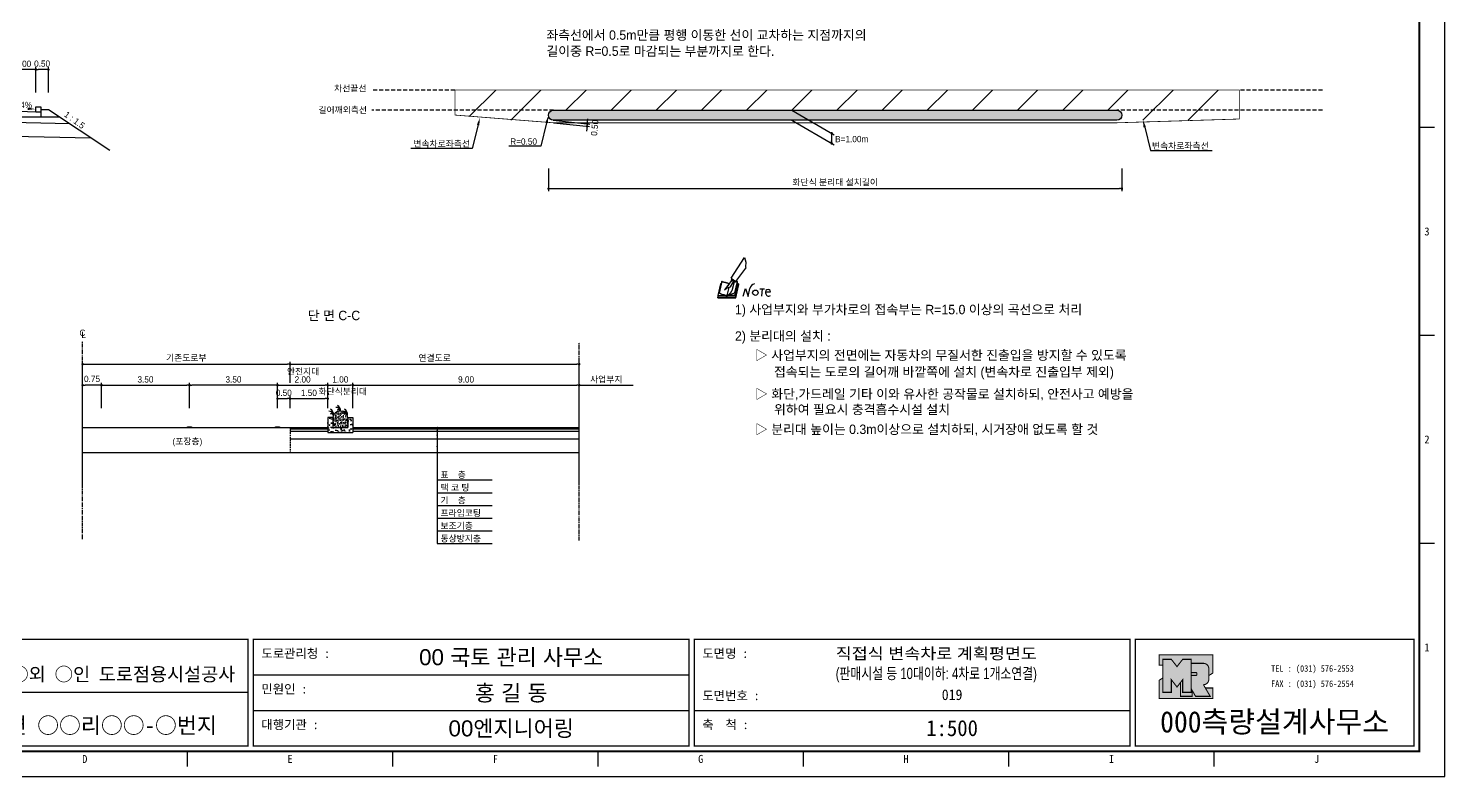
# Model space of a CAD drawing. Header units: millimetres. Extents: x 462 to 886, y -8 to 291.
# Drawn here: x 604.1 to 885.7, y -8.2 to 140.6 of the extents above; entities that cross this region are included whole.
import ezdxf
from ezdxf.enums import TextEntityAlignment as Align

# ---------------------------------------------------------------- set-up
doc = ezdxf.new("R2010")
doc.units = ezdxf.units.MM
doc.header["$LTSCALE"] = 0.25
doc.linetypes.add('CENTER', pattern=[50.800000000000004, 31.75, -6.35, 6.35, -6.35])
doc.linetypes.add('HIDDEN', pattern=[9.524999999999999, 6.35, -3.175])
for name, color, linetype in [('CC-GSTR-0004', 4, 'Continuous'), ('CM-LANE-0030', 30, 'Continuous'), ('CZ-DIMT-0002', 7, 'Continuous'), ('CZ-EXST-0002', 22, 'Continuous'), ('CZ-LIN1-0007', 7, 'Continuous'), ('CZ-LIN2-0003', 3, 'Continuous'), ('CZ-LINE-0001', 7, 'Continuous'), ('CZ-TEXT-BOX0', 7, 'Continuous'), ('TITLE', 7, 'Continuous')]:
    doc.layers.add(name, color=color, linetype=linetype)
doc.styles.add('견고딕', font='arial.ttf')
doc.styles.add('돋움', font='')
doc.styles.add('돋음체', font='')
doc.styles.get('돋움').set_extended_font_data('Dotum')
doc.styles.get('돋음체').set_extended_font_data('DotumChe')

# ---------------------------------------------------------------- blocks, each defined once
blk = doc.blocks.new('note')
for p, q in [((0.8540712179382552, 3.503424734880113), (3.528635199419469, 7.573311404074957)), ((3.528635199419469, 7.573311404074957), (3.797504902778982, 6.644025600792517)), ((3.797504902778982, 6.644025600792517), (3.685582485732922, 5.718106105298091)), ((3.685582485732922, 5.718106105298091), (3.743495147204797, 5.456975012591229)), ((-1.008524412555531, 2.902206965659971), (-1.532007941578314, 0.5208473588676696)), ((-1.001636471384202, 2.902206965659971), (-1.008524412555531, 2.902206965659971)), ((-0.9809726478700895, 2.846591348516185), (-1.001636471384202, 2.902206965659971)), ((-0.9465329420134054, 2.796031696567297), (-0.9809726478700895, 2.846591348516185)), ((0.9960496027381112, 3.101737195366667), (0.7480595664849687, 2.770769055598038)), ((0.8540712179382552, 3.503424734880113), (1.799694474420065, 2.794881774156693)), ((0.9959147064104883, 3.397143290771552), (0.8542061142658781, 3.208018639475213)), ((0.8542061142658781, 3.208018639475213), (1.516142393803136, 2.712038566968872)), ((1.161736017113924, 2.53463303413281), (1.374298905330903, 2.818320011077361)), ((2.126924108675169, 2.83589881156685), (1.444205448182686, 2.633611801050534)), ((1.516142393803136, 2.712038566968872), (1.657850985947832, 2.901163218265182)), ((1.595193081506366, 0.5317310271687887), (2.126924108675169, 2.83589881156685)), ((1.799694474420065, 2.794881774156693), (3.743495147204797, 5.456975012591229)), ((-1.240705730060441, 2.363249009639063), (-1.772436757229244, 0)), ((-1.772436757229244, 0), (1.772436757229329, 0)), ((-1.772436757229244, 0), (-1.772436757229244, -0.2954061262048953)), ((-1.532007941578314, 0.5208473588676696), (-1.545783823921099, 0.541071219647236)), ((-1.476904412207517, 0.4753436721137092), (-1.532007941578314, 0.5208473588676696)), ((-1.428688824008049, 0.4399519157494893), (-1.476904412207517, 0.4753436721137092)), ((-1.380473235808623, 0.41467208977501), (-1.428688824008049, 0.4399519157494893)), ((-1.332257647609154, 0.399504194190385), (-1.380473235808623, 0.41467208977501)), ((-1.270266177066901, 0.3691684030210496), (-1.332257647609154, 0.399504194190385)), ((-1.222050588867475, 0.3540005074363677), (-1.270266177066901, 0.3691684030210496)), ((-1.12700110629298, 2.363249009639063), (-1.240705730060441, 2.363249009639063)), ((-1.166947059496678, 0.3337766466568581), (-1.222050588867475, 0.3540005074363677)), ((-1.11873147129721, 0.3186087510721762), (-1.166947059496678, 0.3337766466568581)), ((-1.022300294898187, 0.2478252383437365), (-1.11873147129721, 0.3186087510721762)), ((-0.9740847066987612, 0.2225454123692856), (-1.022300294898187, 0.2478252383437365)), ((-0.9258691184992927, 0.2124334819794882), (-0.9740847066987612, 0.2225454123692856)), ((-0.8983173538138516, 2.750528009813337), (-0.9465329420134054, 2.796031696567297)), ((-0.8776535302998241, 0.1922096211999929), (-0.9258691184992927, 0.2124334819794882)), ((-0.850101765614383, 2.715136253449074), (-0.8983173538138516, 2.750528009813337)), ((-0.8018861774149144, 0.1770417256152967), (-0.8776535302998241, 0.1922096211999929)), ((-0.7881102950722578, 2.68985642747468), (-0.850101765614383, 2.715136253449074)), ((-0.7536705892154885, 0.1669297952255278), (-0.8018861774149144, 0.1770417256152967)), ((-0.7398947068727892, 2.679744497084855), (-0.7881102950722578, 2.68985642747468)), ((-0.6985670598446916, 0.1568178648357588), (-0.7536705892154885, 0.1669297952255278)), ((-0.6916791186733633, 2.654464671110432), (-0.7398947068727892, 2.679744497084855)), ((-0.6434635304738947, 0.1517618996408316), (-0.6985670598446916, 0.1568178648357588)), ((-0.6365755893024385, 2.654464671110432), (-0.6916791186733633, 2.654464671110432)), ((-0.5814720599316416, 0.1416499692510627), (-0.6434635304738947, 0.1517618996408316)), ((-0.5883600011030126, 2.634240810330894), (-0.6365755893024385, 2.654464671110432)), ((-0.540144412903544, 2.619072914746184), (-0.5883600011030126, 2.634240810330894)), ((-0.5332564717322157, 0.1315380388612937), (-0.5814720599316416, 0.1416499692510627)), ((-0.4781529423614188, 2.608960984356472), (-0.540144412903544, 2.619072914746184)), ((-0.4781529423614188, 0.1163701432766544), (-0.5332564717322157, 0.1315380388612937)), ((-0.4299373541619502, 2.608960984356472), (-0.4781529423614188, 2.608960984356472)), ((-0.4299373541619502, 0.1062582128868712), (-0.4781529423614188, 0.1163701432766544)), ((0.7480595664849687, 2.770769055598038), (-0.4564634667447933, 1.163209519578928)), ((0.3724425733617096, 2.240712945828008), (-0.4564634667447933, 1.163209519578928)), ((-0.4564634667447933, 1.163209519578928), (-0.07848395680720444, 1.470604526099336)), ((-0.3817217659625243, 2.588737123576934), (-0.4299373541619502, 2.608960984356472)), ((-0.3817217659625243, 0.08097838691246295), (-0.4299373541619502, 0.1062582128868712)), ((-0.3266182365915995, 2.588737123576934), (-0.3817217659625243, 2.588737123576934)), ((-0.2852905895635871, 0.06075452613286814), (-0.3817217659625243, 0.08097838691246295)), ((-0.2715147072208026, 2.583681158381992), (-0.3266182365915995, 2.588737123576934)), ((-0.230187060192705, 0.05064259574307073), (-0.2852905895635871, 0.06075452613286814)), ((-0.2232991190213767, 2.573569227992223), (-0.2715147072208026, 2.583681158381992)), ((-0.1613076484792515, 0.03547470015844567), (-0.230187060192705, 0.05064259574307073)), ((-0.1681955896505798, 2.563457297602454), (-0.2232991190213767, 2.573569227992223)), ((-0.1199800014511112, 2.548289402017801), (-0.1681955896505798, 2.563457297602454)), ((-0.1062041191083267, 0.02536276976867669), (-0.1613076484792515, 0.03547470015844567)), ((-0.07176441325164262, 2.528065541238206), (-0.1199800014511112, 2.548289402017801)), ((-0.04421264856620155, 0.01525083937887928), (-0.1062041191083267, 0.02536276976867669)), ((-0.07848395680720444, 1.470604526099336), (0.7248911222195034, 1.754561295699062)), ((-0.009772942709432186, 2.512897645653581), (-0.07176441325164262, 2.528065541238206)), ((-0.04821558819946858, -0.2954061262048953), (-0.04821558819946858, 0)), ((0.0040029396332244, 8.294379421158737e-05), (-0.04421264856620155, 0.01525083937887928)), ((0.0384426454900364, 2.502785715263812), (-0.009772942709432186, 2.512897645653581)), ((0.3662549121348775, 1.627799609488335), (0, 0)), ((0, 0), (1.595193081506366, 0.5317310271687887)), ((0, 0), (1.65427430674734, 0.1772436757229201)), ((0, -0.2954061262048953), (0, 0)), ((0.0040029396332244, 0.01019487418398057), (0.05910646900402128, 0.03547470015844567)), ((0.08665823368946235, 2.482561854484246), (0.0384426454900364, 2.502785715263812)), ((0.04533058666136469, -0.2954061262048953), (0.04533058666136469, 0)), ((0.05910646900402128, 0.03547470015844567), (0.1142099983749461, 0.07086645652263712)), ((0.1417617630602592, 2.477505889289333), (0.08665823368946235, 2.482561854484246)), ((0.1142099983749461, 0.07086645652263712), (0.162425586574372, 0.08603435210733323)), ((0.196865292431184, 2.467393958899549), (0.1417617630602592, 2.477505889289333)), ((0.162425586574372, 0.08603435210733323), (0.2106411747738406, 0.1163701432766544)), ((0.2593285084976173, 2.429962016878946), (0.178269300279041, 2.463962019847543)), ((0.2106411747738406, 0.1163701432766544), (0.2657447041446375, 0.1416499692510627)), ((0.3403877167161511, 2.404462014652509), (0.2593285084976173, 2.429962016878946)), ((0.2657447041446375, 0.1416499692510627), (0.3552879393722037, 0.1871536560050941)), ((0.4458682315079585, 2.368726932476605), (0.3403877167161511, 2.404462014652509)), ((0.3552879393722037, 0.1871536560050941), (0.4103914687430006, 0.2225454123692856)), ((0.4103914687430006, 0.2225454123692856), (0.4586070569425544, 0.2731050643181447)), ((0.4586070569425544, 0.2731050643181447), (0.506822645142023, 0.2983848902926098)), ((0.506822645142023, 0.2983848902926098), (0.5550382333414916, 0.3438885770466271)), ((0.5550382333414916, 0.3438885770466271), (0.6032538215409176, 0.399504194190385)), ((0.6032538215409176, 0.399504194190385), (0.6445814685690578, 0.4500638461392583)), ((0.6445814685690578, 0.4500638461392583), (0.672133233254371, 0.505679463283002)), ((0.672133233254371, 0.505679463283002), (0.7410126449679524, 0.5815189412063404)), ((0.7248911222195034, 1.754561295699062), (1.161736017113924, 2.53463303413281)), ((0.7410126449679524, 0.5815189412063404), (0.7892282331675062, 0.6270226279603577)), ((0.7892282331675062, 0.6270226279603577), (0.8305558801955186, 0.6826382451040871)), ((0.8305558801955186, 0.6826382451040871), (0.8649955860523306, 0.7331978970529747)), ((0.8649955860523306, 0.7331978970529747), (0.8856594095664434, 0.7888135141967751)), ((0.8856594095664434, 0.8393731661456485), (0.9200991154232128, 0.8949887832893779)), ((0.8856594095664434, 0.7888135141967751), (0.8856594095664434, 0.8393731661456485)), ((0.9200991154232128, 0.8949887832893779), (0.9614267624512252, 0.9455484352382797)), ((0.9614267624512252, 0.9455484352382797), (1.009642350650694, 0.9708282612127306)), ((1.473125713571989, 2.744270394774063), (1.009642350650694, 0.9708282612127306)), ((1.65427430674734, 0.1772436757229201), (2.186005333916142, 2.481411460120981)), ((1.772436757229329, 0), (2.304167784398132, 2.363249009639063)), ((1.772436757229329, -0.2954061262048953), (2.304167784398132, 2.067842883434182)), ((1.772436757229329, -0.376301569323104), (2.304167784398132, 1.986947440315959)), ((1.772436757229329, -0.4369731516617605), (2.304167784398132, 1.926275857977302)), ((1.772436757229329, 0), (1.772436757229329, -0.2954061262048953)), ((2.186005333916142, 2.481411460120981), (2.042758117410045, 2.471179516084831)), ((2.304167784398132, 2.363249009639063), (2.158737076112629, 2.363249009639063)), ((2.304167784398132, 2.363249009639063), (2.304167784398132, 2.067842883434182)), ((3.206336615263851, -0.0837227446257316), (3.675284599594178, 1.395964759461307)), ((3.675284599594178, 1.395964759461307), (4.259479379726713, -0.1434839938052761)), ((4.259479379726713, -0.1434839938052761), (4.555660850094895, 1.439046347705656)), ((6.55118035122976, 1.344266853567987), (7.458946085079475, 1.344266853567987)), ((7.00506321815466, 1.344266853567987), (6.871452405962174, -0.105512678232472)), ((7.705570066822403, 0.7669325925880912), (7.705570066822403, 0.5486525454831082)), ((7.705570066822403, 0.7669325925880912), (8.67202755070538, 0.7669325925880912)), ((-1.7730858825757, -0.4268612212719773), (-1.7730858825757, -0.2954061262048953)), ((-1.7730858825757, -0.3661896389333066), (1.772436757229329, -0.3661896389333066)), ((-1.7730858825757, -0.4268612212719773), (1.76975911517701, -0.4268612212719773)), ((-1.772436757229244, -0.2954061262048953), (1.772436757229329, -0.2954061262048953))]:
    blk.add_line(p, q)
for centre, major_axis, ratio, start_param, end_param in [((0.3976256429741483, 2.307559682222703), (0.0702343202317301, 0.07023432023173008), 0.9999999999999991, 3.283946355230989, 6.425539008820782), ((5.676003210589926, 1.226398964126091), (-0.8063454329450834, 0.8063454329450837), 0.9999999999999912, -0.5911736814140489, 0.5978237385563734), ((5.658443672265292, 0.583664661099462), (-0.3783544648012406, 0.3783544648012406), 0.9999999999999993, 3.926990816987241, 10.21017612416683), ((8.299731388447668, 0.494678095838097), (0.4218654509022612, 0.4218654509022611), 0.999999999999994, 2.265601733853453, 4.634910996676194), ((8.188798808763934, 0.7669325925881054), (-0.3416943202911168, 0.3416943202911168), 0.9999999999998093, 3.926990816987337, 7.06858347057713)]:
    blk.add_ellipse(centre, major_axis=major_axis, ratio=ratio, start_param=start_param, end_param=end_param)
blk = doc.blocks.new('_Dot')
at = {"color": 0, "linetype": 'ByBlock', "lineweight": -2}
blk.add_line((-0.5, 0), (-1, 0), dxfattribs=at)
at = {"color": 0, "linetype": 'ByBlock', "const_width": 0.5}
blk.add_lwpolyline([(-0.25, 0, 1), (0.25, 0, 1)], format="xyb", close=True, dxfattribs=at)

msp = doc.modelspace()

# ---------------------------------------------------------------- hatches: boundary and pattern name
at = {"layer": 'CZ-EXST-0002'}
h = msp.add_hatch(dxfattribs=at)
h.set_pattern_fill('AR-CONC', color=256, scale=0.01, style=0)
h.set_pattern_definition([(49.99999999999999, (-444.518669680799, 3544.078842066779), (1.82184668996004, -0.1593908553890309), [0.1905, -2.0955]), (355, (-444.518669680799, 3544.078842066779), (-0.3524282597566699, 1.9105664288218), [0.1524, -1.6764]), (100.4509999999999, (-444.366849680799, 3544.065559566779), (1.469425016659592, 1.751166878202919), [0.1619, -1.7809]), (46.18420000000001, (-444.518669680799, 3544.586842066778), (2.710790408921299, -0.4204232793272715), [0.28575, -3.14325]), (96.63559999999998, (-444.292770680799, 3544.551807066779), (2.374042344662372, 2.474255558900492), [0.2428499999999997, -2.671349999999995]), (351.1840000000001, (-444.518669680799, 3544.586842066778), (2.374046058139339, 2.474251178605977), [0.2286, -2.5146]), (21, (-444.2646696807991, 3544.459842066779), (1.516148798353833, -1.022655185167625), [0.1905, -2.0955]), (326.0000000000001, (-444.2646696807991, 3544.459842066779), (0.6180202834764708, 1.841879661223193), [0.1524, -1.6764]), (71.4514, (-444.138324680799, 3544.374621066779), (2.134164907701245, 0.8192285771605745), [0.1619, -1.7809]), (37.50000000000001, (-444.518669680799, 3544.078842066779), (0.03088603250591817, 0.845550388731531), [0, -1.65608, 0, -1.7018, 0, -1.68275]), (7.499999999999999, (-444.518669680799, 3544.078842066779), (0.6681966251030574, 1.001805748181195), [0, -0.9702799999999999, 0, -1.61798, 0, -0.6413500000000001]), (327.5, (-445.0850896807991, 3544.078842066779), (1.355905951668714, -0.05728743992673458), [0, -0.635, 0, -1.9812, 0, -2.6289]), (317.5, (-445.339089680799, 3544.078842066779), (1.48129181386018, 0.2542649103333302), [0, -0.8255, 0, -1.31572, 0, -1.8669])])
h.paths.add_polyline_path([(668.5997523098827, 60.23286848221127), (668.5997523098825, 63.23286848221139), (667.5997523098827, 63.2328684822115), (667.5997523098828, 61.2328684822115), (664.5997523098825, 61.2328684822115), (664.5997523098825, 63.23286848221139), (663.5997523098827, 63.23286848221139), (663.5997523098825, 60.23286848221127)])
h = msp.add_hatch(dxfattribs=at)
h.set_pattern_fill('AR-SAND', color=256, scale=0.01, style=0)
h.set_pattern_definition([(37.50000000000001, (-444.518669680799, 3544.078842066779), (-0.01600031295984046, 0.4894132373293424), [0, -0.38608, 0, -0.4318, 0, -0.41275]), (7.499999999999999, (-444.518669680799, 3544.078842066779), (0.4495232831380026, 0.7168251005683544), [0, -0.20828, 0, -0.34798, 0, -0.13335]), (327.5, (-444.831089680799, 3544.078842066779), (0.790992370241458, 0.001437184678545691), [0, -0.127, 0, -0.4571999999999999, 0, -0.5969]), (317.5, (-444.831089680799, 3544.078842066779), (0.7635564524722972, 0.2229293232572163), [0, -0.0635, 0, -0.29972, 0, -0.3429])])
edge = h.paths.add_edge_path()
edge.add_ellipse((666.0997523098828, 63.2328684822115), major_axis=(-1.499999999999915, 0), ratio=0.8292122319180348, start_angle=180, end_angle=360)
edge.add_line((664.5997523098825, 63.23286848221025), (664.5997523098825, 61.23286848221144))
edge.add_line((664.5997523098824, 61.23286848221144), (667.5997523098827, 61.23286848221156))
edge.add_line((667.5997523098828, 61.23286848221156), (667.5997523098828, 63.2328684822112))
at = {"layer": 'CZ-LIN1-0007'}
for points in [[(636.4747523098825, 61.2328684822115), (636.4747523098825, 61.3578684822115), (635.7247523098825, 61.3578684822115), (635.7247523098825, 61.2328684822115)], [(653.9747523098828, 61.2328684822115), (653.9747523098828, 61.3578684822115), (653.2247523098828, 61.3578684822115), (653.2247523098828, 61.2328684822115)]]:
    msp.add_hatch(color=256, dxfattribs=at).paths.add_polyline_path(points)
at = {"layer": 'CZ-LIN2-0003'}
h = msp.add_hatch(dxfattribs=at)
h.set_pattern_fill('CROSS', color=256, scale=0.15, style=0)
h.set_pattern_definition([(0, (395.8359396342171, 608.4252969132718), (0.9524999999999999, 0.9524999999999999), [0.47625, -1.42875]), (90, (396.0740646342171, 608.187171913272), (-0.9524999999999999, 0.9524999999999999), [0.47625, -1.42875])])
h.paths.add_polyline_path([(820.501155266089, 124.2957141068662), (708.4849177019561, 124.2957141068662, 1), (708.4849177019561, 122.2957141068662), (820.501155266089, 122.2957141068662, 1)])
at = {"layer": 'TITLE', "ltscale": 150}
h = msp.add_hatch(color=8, dxfattribs=at)
edge = h.paths.add_edge_path()
edge.add_line((839.5960757888819, 16.05891607976363), (828.9298877679521, 16.05891607976363))
edge.add_line((828.9298877679521, 16.05891607976363), (828.9298877679521, 13.97893933561452))
edge.add_line((828.9298877679521, 13.97893933561452), (829.6360986574786, 13.97893933561452))
edge.add_line((829.6360986574786, 13.97893933561452), (829.6360986574787, 15.15222473729206))
edge.add_line((829.6360986574787, 15.15222473729206), (831.3288395198422, 15.15222473729206))
edge.add_line((831.3288395198422, 15.15222473729206), (832.45704851721, 13.69959904193226))
edge.add_line((832.45704851721, 13.69959904193226), (833.5852575145776, 15.15222473729206))
edge.add_line((833.5852575145776, 15.15222473729206), (835.2779983769414, 15.15222473729206))
edge.add_line((835.2779983769414, 15.15222473729206), (835.2779983769414, 14.35499356732775))
edge.add_line((835.2779983769414, 14.35499356732775), (837.7152988137384, 14.35499356732775))
edge.add_arc((837.7152988137384, 13.28679496995304), 1.06819859737471, -5.115907697472721e-13, 90, ccw=False)
edge.add_line((838.7834974111131, 13.28679496995303), (838.7834974111132, 11.91957200340541))
edge.add_line((838.7834974111132, 11.91957200340541), (839.5960757888819, 12.42690429348532))
edge.add_line((839.5960757888819, 12.42690429348532), (839.5960757888819, 16.05891607976363))
h.paths.add_polyline_path([(833.1415976916504, 10.53466739133436), (832.45704851721, 9.653275979947393), (831.3288395198422, 11.10590167530724), (831.3288395198422, 8.593873039568754), (829.6360986574787, 8.593873039568754), (829.6360986574787, 11.44239390707295), (828.9298877679521, 11.00147202474736), (828.9298877679521, 7.36946023846913), (839.5960757888819, 7.369460238469126), (839.5960757888819, 9.449436982618238), (838.098974856167, 9.449436982618238), (839.0544520475213, 7.796641869604445), (836.1507536798755, 7.796641869604441), (835.4511869423727, 9.006760222437961), (835.4511869423725, 7.796641869604445), (833.1415976916504, 7.796641869604441)])
msp.add_hatch(color=5, dxfattribs=at).paths.add_polyline_path([(835.2779983769414, 15.15222473729206), (833.5852575145776, 15.15222473729206), (832.45704851721, 13.69959904193228), (831.3288395198422, 15.15222473729206), (829.6360986574787, 15.15222473729206), (829.6360986574787, 8.593873039568754), (831.3288395198422, 8.593873039568754), (831.3288395198422, 11.10590167530718), (832.45704851721, 9.653275979947393), (833.5852575145777, 11.10590167530709), (833.5852575145777, 8.593873039568754), (835.2779983769411, 8.593873039568754)])
h = msp.add_hatch(color=161, dxfattribs=at)
edge = h.paths.add_edge_path()
edge.add_arc((837.7152988137384, 13.28679496995304), 1.068198597374703, 359.9999999999996, 450)
edge.add_line((837.7152988137384, 14.35499356732775), (835.2779983769414, 14.35499356732775))
edge.add_line((835.2779983769414, 14.35499356732775), (835.2779983769411, 12.50197922291912))
edge.add_line((835.2779983769411, 12.50197922291912), (836.2725163418187, 12.50197922291912))
edge.add_arc((836.2725163418188, 12.38905847684469), 0.1129207460744279, 6.861000656499527e-11, 90.00000000005758, ccw=False)
edge.add_line((836.3854370878933, 12.38905847684483), (836.3854370878933, 12.07905917483895))
edge.add_arc((836.2725163418188, 12.07905917483909), 0.112920746074451, 269.99999999994236, 359.9999999999306, ccw=False)
edge.add_line((836.2725163418187, 11.96613842876466), (835.2779983769411, 11.96613842876466))
edge.add_line((835.2779983769411, 11.96613842876466), (835.2779983769411, 8.593873039568754))
edge.add_line((835.2779983769411, 8.593873039568754), (833.5852575145777, 8.593873039568754))
edge.add_line((833.5852575145777, 8.593873039568754), (833.5852575145777, 11.10590167530706))
edge.add_line((833.5852575145777, 11.10590167530706), (833.1415976916503, 10.53466739133436))
edge.add_line((833.1415976916503, 10.53466739133436), (833.1415976916504, 7.796641869604441))
edge.add_line((833.1415976916504, 7.796641869604441), (835.4511869423725, 7.796641869604445))
edge.add_line((835.4511869423725, 7.796641869604445), (835.4511869423725, 9.0067602224381))
edge.add_line((835.4511869423725, 9.0067602224381), (836.1507536798756, 7.796641869604441))
edge.add_line((836.1507536798756, 7.796641869604441), (839.0544520475212, 7.796641869604445))
edge.add_line((839.0544520475212, 7.796641869604445), (837.7152988137384, 10.11312408435603))
edge.add_arc((837.7152988137384, 11.18132268173074), 1.06819859737471, 270, 360.0000000000004)
edge.add_line((838.7834974111131, 11.18132268173075), (838.7834974111131, 13.28679496995303))

# ---------------------------------------------------------------- linework, layer by layer
at = {"color": 0, "linetype": 'ByBlock', "lineweight": -2}
for p, q in [((715.2379504865334, 121.8352943797645), (715.263957180046, 122.0839380040394)), ((715.1347703088296, 120.8488139828937), (715.108763615317, 120.6001703586189)), ((763.7904270081525, 119.4615559718138), (763.7904270081525, 119.2115559718138)), ((763.7904270081525, 117.9615559718138), (763.7904270081525, 118.2115559718138)), ((713.8497523098825, 69.63902808891507), (714.0997523098825, 69.63902808891507))]:
    msp.add_line(p, q, dxfattribs=at)
at = {"color": 0, "linetype": 'ByBlock', "const_width": 0.25}
for points in [[(715.1477736555859, 120.9731357950312, 1), (715.1737803490985, 121.221779419306, 1)], [(715.2249471397771, 121.7109725676271, 1), (715.1989404462645, 121.4623289433522, 1)], [(763.7904270081525, 119.5865559718138, 1), (763.7904270081525, 119.8365559718138, 1)], [(763.7904270081525, 117.8365559718138, 1), (763.7904270081525, 117.5865559718138, 1)], [(713.7247523098825, 69.63902808891507, 1), (713.4747523098825, 69.63902808891507, 1)]]:
    msp.add_lwpolyline(points, format="xyb", close=True, dxfattribs=at)
at = {"layer": 'CC-GSTR-0004'}
for p, q in [((600.5473403949048, 124.1590552073446), (605.5473403949048, 123.9590552073446)), ((605.5473403949048, 123.9590552073446), (605.5473403949048, 124.9590552073446)), ((605.5473403949048, 124.9590552073446), (606.5473403949048, 124.9590552073446)), ((605.5473403949048, 123.9590552073446), (606.5473403949048, 123.9590552073446)), ((606.5473403949048, 124.9590552073446), (606.5473403949048, 122.9590552073446)), ((600.5473403949048, 122.9590552073446), (606.5473403949048, 122.9590552073446))]:
    msp.add_line(p, q, dxfattribs=at)
at = {"layer": 'CM-LANE-0030'}
for p, q in [((691.730178545433, 123.0372532914715), (696.9886393608275, 128.2957141068661)), ((699.9688954818968, 122.2957141068662), (705.9688954818968, 128.295714106866)), ((710.949151602966, 124.2957141068662), (714.9491516029658, 128.295714106866)), ((719.9294077240351, 124.2957141068662), (723.9294077240351, 128.295714106866)), ((728.9096638451043, 124.2957141068662), (732.9096638451041, 128.295714106866)), ((737.8899199661734, 124.2957141068662), (741.8899199661734, 128.295714106866)), ((746.8701760872426, 124.2957141068662), (750.8701760872426, 128.295714106866)), ((755.8504322083116, 124.2957141068662), (759.8504322083116, 128.295714106866)), ((764.8306883293809, 124.2957141068662), (768.8306883293807, 128.2957141068661)), ((773.8109444504499, 124.2957141068662), (777.8109444504499, 128.2957141068661)), ((782.7912005715192, 124.2957141068662), (786.7912005715192, 128.2957141068661)), ((791.7714566925882, 124.2957141068662), (795.7714566925882, 128.2957141068661)), ((800.7517128136575, 124.2957141068663), (804.7517128136575, 128.2957141068661)), ((809.7319689347268, 124.2957141068662), (813.7319689347265, 128.2957141068661)), ((818.7122250557958, 124.2957141068662), (822.7122250557958, 128.295714106866)), ((825.6924811768648, 122.2957141068662), (831.6924811768648, 128.2957141068661)), ((834.6727372979341, 122.2957141068663), (840.6727372979341, 128.2957141068662))]:
    msp.add_line(p, q, dxfattribs=at)
at = {"layer": 'CM-LANE-0030', "const_width": 0.15}
msp.add_lwpolyline([(688.8864932036072, 123.3346864283428), (708.4849177019561, 121.7957141068662), (820.501155266089, 121.7957141068662), (844.8444577741507, 122.546872604669), (844.8444577741507, 128.2957141068661), (688.8864932036072, 128.2957141068661)], close=True, dxfattribs=at)
at = {"layer": 'CZ-EXST-0002'}
for p, q in [((614.8497523098825, 61.2328684822115), (656.0997523098825, 61.2328684822115)), ((614.8497523098825, 56.2328684822115), (656.0997523098825, 56.2328684822115))]:
    msp.add_line(p, q, dxfattribs=at)
at = {"layer": 'CZ-LIN1-0007'}
for p, q in [((635.7247523098825, 61.35786848221139), (636.4747523098825, 61.35786848221139)), ((635.7247523098825, 61.2328684822115), (635.7247523098825, 61.35786848221139)), ((636.4747523098825, 61.2328684822115), (635.7247523098825, 61.2328684822115)), ((636.4747523098825, 61.35786848221139), (636.4747523098825, 61.2328684822115)), ((653.2247523098828, 61.35786848221139), (653.9747523098828, 61.35786848221139)), ((653.2247523098828, 61.2328684822115), (653.2247523098828, 61.35786848221139)), ((653.9747523098828, 61.2328684822115), (653.2247523098828, 61.2328684822115)), ((653.9747523098828, 61.35786848221139), (653.9747523098828, 61.2328684822115))]:
    msp.add_line(p, q, dxfattribs=at)
at = {"layer": 'CZ-LIN2-0003'}
for p, q in [((606.5473403949048, 124.4590552073446), (608.0473403949048, 124.4590552073446)), ((608.0473403949048, 124.4590552073446), (620.2508503063158, 116.3233819330704)), ((556.7973403949048, 122.7840552073447), (612.2225981268638, 121.6755500527055)), ((606.5473403949048, 122.9590552073447), (610.2973403949048, 122.9590552073447)), ((556.7973403949048, 120.0340552073447), (616.4751754464513, 118.8404985063138)), ((663.5997523098825, 63.23286848221139), (663.5997523098825, 60.23286848221127)), ((664.5997523098825, 63.23286848221139), (663.5997523098825, 63.23286848221139)), ((664.5997523098825, 63.23286848221139), (664.5997523098825, 61.2328684822115)), ((667.5997523098828, 63.23286848221139), (668.5997523098825, 63.23286848221139)), ((667.5997523098828, 63.23286848221139), (667.5997523098828, 61.2328684822115)), ((668.5997523098825, 63.23286848221139), (668.5997523098825, 60.23286848221127)), ((656.0997523098825, 61.2328684822115), (663.5997523098825, 61.2328684822115)), ((656.0997523098825, 60.98286848221173), (663.5997523098825, 60.98286848221173)), ((656.0997523098825, 60.48286848221161), (663.5997523098825, 60.48286848221161)), ((663.5997523098825, 60.23286848221127), (668.5997523098825, 60.23286848221127)), ((664.5997523098825, 61.2328684822115), (667.5997523098828, 61.2328684822115)), ((668.5997523098825, 61.2328684822115), (713.5997523098825, 61.2328684822115)), ((668.5997523098825, 60.98286848221173), (713.5997523098825, 60.98286848221116)), ((668.5997523098825, 60.48286848221218), (713.5997523098825, 60.48286848221161)), ((656.0997523098825, 58.98286848221127), (713.5997523098825, 58.98286848221127)), ((656.0997523098825, 56.2328684822115), (713.5997523098825, 56.2328684822115))]:
    msp.add_line(p, q, dxfattribs=at)
msp.add_lwpolyline([(820.501155266089, 122.2957141068662), (708.4849177019561, 122.2957141068662, -0.9999999999999999), (708.4849177019561, 124.2957141068662), (820.501155266089, 124.2957141068662, -0.9999999999999999)], format="xyb", close=True, dxfattribs=at)
for centre, radius, start, end in [((663.7267292781761, 63.91522514671644), 1.004185338829144, 347.1801984876626, 67.32665396930993), ((665.2276133937281, 64.35622708083665), 0.880418559698124, 7.863932801938843, 92.77521390616161), ((665.120598571572, 64.69950099362401), 1.004185338829144, 347.1801984876626, 67.32665396930993), ((666.514467864988, 63.91522514671644), 1.004185338829144, 347.1801984876626, 67.32665396930993), ((663.8337441003322, 63.57195123392907), 0.880418559698124, 7.863932801938843, 92.77521390616161), ((664.2920347528806, 63.54365340323633), 0.4397717622595751, 19.77095239076078, 124.0365520071988), ((665.6859040462763, 64.32792925014391), 0.4397717622595751, 19.77095239076078, 124.0365520071988), ((666.6214826871443, 63.57195123392907), 0.880418559698124, 7.863932801938843, 92.77521390616161), ((667.0797733396925, 63.54365340323633), 0.4397717622595751, 19.77095239076078, 124.0365520071988)]:
    msp.add_arc(centre, radius, start, end, dxfattribs=at)
msp.add_ellipse((666.0997523098828, 63.2328684822115), major_axis=(-1.499999999999915, 0), ratio=0.8292122319180348, start_param=3.141592653589793, end_param=6.283185307179586, dxfattribs=at)
at = {"layer": 'CZ-LINE-0001'}
for p, q in [((605.0473403949048, 132.3800483384471), (601.0473403949048, 132.3800483384471)), ((605.5473403949048, 130.2714597242364), (605.5473403949048, 132.8800483384471)), ((605.5473403949048, 127.8287461875148), (605.5473403949048, 132.8800483384471)), ((607.5473403949048, 132.3800483384471), (606.0473403949048, 132.3800483384471)), ((608.0473403949048, 127.8287461875148), (608.0473403949048, 132.8800483384471)), ((755.8504322083116, 124.2957141068662), (764.2904270081525, 119.422880837219)), ((708.4327628317307, 122.2957141068662), (715.7092310415707, 121.5346373684646)), ((708.4849177019561, 121.7957141068662), (715.6580642508918, 121.0454442201435)), ((715.2639571800461, 122.0839380040394), (715.3159705670713, 122.5812252525892)), ((755.8504322083116, 122.2957141068662), (764.2904270081525, 117.4228808372189)), ((715.108763615317, 120.600170358619), (715.0567502282918, 120.1028831100692)), ((763.7904270081525, 119.2115559718138), (763.7904270081525, 117.7115559718138)), ((707.4849177019561, 112.7409501546746), (707.4849177019561, 108.2044797352365)), ((821.501155266089, 112.7409501546746), (821.501155266089, 108.2044797352365)), ((707.9849177019561, 108.7044797352365), (821.001155266089, 108.7044797352365)), ((614.8497523098824, 70.13902808891507), (614.8497523098824, 74.31433233284642)), ((615.3497523098824, 73.81433233284642), (655.5997523098825, 73.81433233284642)), ((656.0997523098825, 70.13902808891507), (656.0997523098825, 74.31433233284642)), ((656.0997523098825, 70.13902808891507), (656.0997523098825, 74.31433233284642)), ((656.5997523098825, 73.81433233284642), (713.0997523098825, 73.81433233284642)), ((713.5997523098825, 70.13902808891507), (713.5997523098825, 74.31433233284642)), ((614.8497523098825, 50.0571273718443), (614.8497523098825, 70.46278829047614)), ((614.8497523098824, 65.08772593798275), (614.8497523098824, 70.13902808891507)), ((618.0997523098824, 69.63902808891507), (615.3497523098824, 69.63902808891507)), ((618.5997523098824, 65.08772593798275), (618.5997523098824, 70.13902808891507)), ((618.5997523098824, 65.08772593798275), (618.5997523098824, 70.13902808891507)), ((619.0997523098824, 69.63902808891507), (635.5997523098824, 69.63902808891507)), ((636.0997523098824, 65.08772593798275), (636.0997523098824, 70.13902808891507)), ((636.0997523098824, 65.08772593798275), (636.0997523098824, 70.13902808891507)), ((653.0997523098824, 69.63902808891507), (636.5997523098824, 69.63902808891507)), ((653.5997523098824, 65.08772593798275), (653.5997523098824, 70.13902808891507)), ((653.5997523098824, 65.08772593798275), (653.5997523098824, 70.13902808891507)), ((654.0997523098824, 69.63902808891507), (663.0997523098825, 69.63902808891507)), ((663.5997523098825, 65.08772593798275), (663.5997523098825, 70.13902808891507)), ((663.5997523098825, 65.08772593798275), (663.5997523098825, 70.13902808891507)), ((664.0997523098825, 69.63902808891507), (668.0997523098825, 69.63902808891507)), ((668.5997523098825, 65.08772593798275), (668.5997523098825, 70.13902808891507)), ((668.5997523098825, 65.08772593798275), (668.5997523098825, 70.13902808891507)), ((669.0997523098825, 69.63902808891507), (713.0997523098825, 69.63902808891507)), ((713.5997523098825, 49.80712737184419), (713.5997523098825, 70.21278829047603)), ((713.5997523098825, 65.08772593798275), (713.5997523098825, 70.13902808891507)), ((713.5997523098825, 65.08772593798275), (713.5997523098825, 70.13902808891507)), ((714.0997523098825, 69.63902808891507), (724.3175665441655, 69.63902808891507)), ((653.5997523098824, 65.08772593798275), (653.5997523098824, 67.46269334107282)), ((654.0997523098824, 66.96269334107282), (655.5997523098825, 66.96269334107282)), ((656.0997523098825, 65.08772593798275), (656.0997523098825, 67.46269334107282)), ((656.0997523098825, 65.08772593798275), (656.0997523098825, 67.46269334107282)), ((656.5997523098825, 66.96269334107282), (663.0997523098825, 66.96269334107282)), ((663.5997523098825, 65.08772593798275), (663.5997523098825, 67.46269334107282)), ((685.362206140269, 61.2328684822115), (685.362206140269, 38.14972471542384)), ((685.362206140269, 50.80748562742608), (696.297730927318, 50.80748562742608)), ((685.362206140269, 48.27593344502597), (696.297730927318, 48.27593344502597)), ((685.362206140269, 45.7443812626253), (696.297730927318, 45.7443812626253)), ((685.362206140269, 43.21282908022462), (696.297730927318, 43.21282908022462)), ((685.362206140269, 40.68127689782452), (696.297730927318, 40.68127689782452)), ((685.362206140269, 38.14972471542384), (696.297730927318, 38.14972471542384))]:
    msp.add_line(p, q, dxfattribs=at)
at = {"layer": 'CZ-LINE-0001', "linetype": 'HIDDEN', "ltscale": 0.5}
for p, q in [((688.8864932036073, 128.2957141068661), (672.3622892304753, 128.2957141068661)), ((861.3686617472828, 128.2957141068661), (844.8444577741508, 128.2957141068661)), ((708.4849177019561, 124.2957141068662), (672.3622892304753, 124.295714106866)), ((861.3686617472828, 124.2957141068662), (820.5011552660891, 124.2957141068662))]:
    msp.add_line(p, q, dxfattribs=at)
at = {"layer": 'CZ-LINE-0001', "linetype": 'CENTER', "ltscale": 0.1}
for p, q in [((614.8497523098825, 39.01578436498639), (614.8497523098825, 78.396967672753)), ((713.5997523098825, 38.76578436498627), (713.5997523098825, 78.14696767275288))]:
    msp.add_line(p, q, dxfattribs=at)
at = {"layer": 'CZ-LINE-0001', "linetype": 'HIDDEN', "ltscale": 0.2}
msp.add_line((656.0997523098825, 61.2328684822115), (656.0997523098825, 56.2328684822115), dxfattribs=at)
at = {"layer": 'CZ-LINE-0001'}
for points in [[(693.4873681832318, 121.3604883494051), (692.3141776208942, 116.6950116748082), (680.0853487884398, 116.6950116748082)], [(707.1181304657297, 121.7966887634588), (705.944939903392, 117.1312120888619), (699.6025830257186, 117.1312120888619)]]:
    msp.add_lwpolyline(points, dxfattribs=at)
at = {"layer": 'CZ-LINE-0001', "extrusion": (0, 0, -1)}
msp.add_lwpolyline([(-826.0327006144113, 120.9427490378716), (-827.2058911767489, 116.2772723632747), (-839.4347200092033, 116.2772723632747)], dxfattribs=at)
at = {"layer": 'CZ-LINE-0001', "linetype": 'ByBlock'}
for centre, start, end in [((685.3571846872168, 60.4829689112722), 0, 180), ((685.3571846872168, 60.4829689112722), 0, 180), ((685.3571846872168, 60.4829689112722), 180, 0), ((685.3571846872168, 60.4829689112722), 180, 0), ((685.3571846872168, 59.68658851971631), 0, 180), ((685.3571846872168, 59.68658851971631), 0, 180), ((685.3571846872168, 59.68658851971631), 180, 0), ((685.3571846872168, 59.68658851971631), 180, 0), ((685.362206140269, 61.1725918925209), 0, 180), ((685.362206140269, 61.1725918925209), 0, 180), ((685.362206140269, 61.1725918925209), 180, 0), ((685.362206140269, 61.1725918925209), 180, 0), ((685.362206140269, 60.97018489037063), 0, 180), ((685.362206140269, 60.97018489037063), 0, 180), ((685.362206140269, 60.97018489037063), 180, 0), ((685.362206140269, 60.97018489037063), 180, 0), ((685.362206140269, 60.73404156388196), 0, 180), ((685.362206140269, 60.73404156388196), 0, 180), ((685.362206140269, 60.73404156388196), 180, 0), ((685.362206140269, 60.73404156388196), 180, 0), ((685.3571846872168, 57.45107185378865), 0, 180), ((685.3571846872168, 57.45107185378865), 0, 180), ((685.3571846872168, 57.45107185378865), 180, 0), ((685.3571846872168, 57.45107185378865), 180, 0)]:
    msp.add_arc(centre, 0.0625, start, end, dxfattribs=at)
at = {"layer": 'CZ-LINE-0001'}
for points in [[(603.9295438743984, 124.829093849053), (605.4183533028939, 124.5193415518493), (603.909559855224, 124.3294933696921)], [(693.2449161968652, 121.4214558350586), (693.8531730971528, 122.8152002676045), (693.7298201695984, 121.2995208637516)], [(706.875678479363, 121.8576562491123), (707.4839353796507, 123.2514006816582), (707.3605824520962, 121.7357212778053)]]:
    msp.add_solid(points, dxfattribs=at)
at = {"layer": 'CZ-LINE-0001', "extrusion": (0, 0, -1)}
msp.add_solid([(-826.2751526007778, 121.0037165235251), (-825.6668957004902, 122.397460956071), (-825.7902486280447, 120.8817815522181)], dxfattribs=at)
at = {"layer": 'TITLE', "color": 7, "linetype": 'Continuous'}
for p, q in [((883.6690135216173, 120.84864883815), (880.6450135216174, 120.84864883815)), ((883.6690135216173, 79.51979271448774), (880.6450135216174, 79.51979271448774)), ((883.6690135216173, 38.19093659082543), (880.6450135216174, 38.19093659082542)), ((635.6974178022358, -6.161320246273261), (635.6974178022358, -3.137919532836874)), ((676.5220170887993, -6.161320246273261), (676.5220170887993, -3.137919532836874)), ((717.346616375363, -6.161320246273261), (717.346616375363, -3.137919532836874)), ((758.1712156619266, -6.161320246273261), (758.1712156619266, -3.137919532836874)), ((798.9958149484903, -6.161320246273261), (798.9958149484903, -3.137919532836874)), ((839.8204142350538, -6.161320246273261), (839.8204142350538, -3.137919532836874))]:
    msp.add_line(p, q, dxfattribs=at)
at = {"layer": 'TITLE', "ltscale": 150}
for p, q in [((648.8020170887996, 12.07050151979468), (735.4119363578402, 12.07050151979468)), ((647.7409644572206, 8.533659414531527), (561.1310451881799, 8.533659414531527)), ((648.8020170887996, 4.996817309268367), (735.4119363578403, 4.996817309268367)), ((736.4729889894192, 4.996817309268367), (823.08290825846, 4.99681730926837))]:
    msp.add_line(p, q, dxfattribs=at)
at = {"layer": 'TITLE'}
msp.add_line((880.7563571592138, -3.137868058748836), (471.8958831416235, -3.137868058748836), dxfattribs=at)
msp.add_lwpolyline([(462.3190206559813, -8.17192666720073), (885.6790206559814, -8.17192666720073), (885.6790206559814, 291.2040733327993), (462.3190206559813, 291.2040733327993)], close=True, dxfattribs=at)
at = {"layer": 'TITLE', "linetype": 'Continuous', "const_width": 0.4032}
msp.add_lwpolyline([(472.3990206559813, -3.137919532836874), (472.3990206559813, 286.1640733327993), (880.6450135216174, 286.1640733327993), (880.6450135216174, -3.137919532836874)], close=True, dxfattribs=at)
at = {"layer": 'TITLE', "ltscale": 150}
for points, const_width in [([(561.1310451881799, 19.14418573032101), (647.7409644572207, 19.14418573032101), (647.7409644572206, -2.076866901257952), (561.1310451881799, -2.076866901257952)], 0.2652631578947369), ([(735.4119363578403, -2.076866901257952), (648.8020170887996, -2.076866901257952), (648.8020170887996, 19.14418573032101), (735.4119363578402, 19.144185730321)], 0.2652631578947369), ([(736.4729889894192, 19.144185730321), (823.08290825846, 19.144185730321), (823.08290825846, -2.076866901257952), (736.4729889894192, -2.076866901257952)], 0.2652631578947369), ([(879.5839608900392, 19.144185730321), (879.5839608900385, -2.07686690125793), (824.1439608900389, -2.076866901257952), (824.1439608900391, 19.144185730321), (879.5839608900388, 19.144185730321)], 0.2652631578947369), ([(835.2779983769414, 15.15222473729206), (833.5852575145776, 15.15222473729206), (832.45704851721, 13.69959904193228), (831.3288395198422, 15.15222473729206), (829.6360986574787, 15.15222473729206), (829.6360986574787, 8.593873039568754), (831.3288395198422, 8.593873039568754), (831.3288395198422, 11.10590167530718), (832.45704851721, 9.653275979947393), (833.5852575145777, 11.10590167530709), (833.5852575145777, 8.593873039568754), (835.2779983769411, 8.593873039568754)], 0.2122105263157895), ([(833.1415976916504, 10.53466739133436), (832.45704851721, 9.653275979947393), (831.3288395198422, 11.10590167530724), (831.3288395198422, 8.593873039568754), (829.6360986574787, 8.593873039568754), (829.6360986574787, 11.44239390707295), (828.9298877679521, 11.00147202474736), (828.9298877679521, 7.36946023846913), (839.5960757888819, 7.369460238469126), (839.5960757888819, 9.449436982618238), (838.098974856167, 9.449436982618238), (839.0544520475213, 7.796641869604445), (836.1507536798755, 7.796641869604441), (835.4511869423727, 9.006760222437961), (835.4511869423725, 7.796641869604445), (833.1415976916504, 7.796641869604441)], 0.2122105263157895)]:
    msp.add_lwpolyline(points, close=True, dxfattribs=dict(at, const_width=const_width))
at = {"layer": 'TITLE', "ltscale": 150, "const_width": 0.2122105263157895}
for points in [[(839.5960757888819, 16.05891607976363), (828.9298877679521, 16.05891607976363), (828.9298877679521, 13.97893933561452), (829.6360986574786, 13.97893933561452), (829.6360986574787, 15.15222473729206), (831.3288395198422, 15.15222473729206), (832.45704851721, 13.69959904193226), (833.5852575145776, 15.15222473729206), (835.2779983769414, 15.15222473729206), (835.2779983769414, 14.35499356732775), (837.7152988137384, 14.35499356732775, -0.4142135623730951), (838.7834974111131, 13.28679496995303), (838.7834974111132, 11.91957200340541), (839.5960757888819, 12.42690429348532)], [(838.7834974111131, 13.28679496995303, 0.4142135623730951), (837.7152988137384, 14.35499356732775), (835.2779983769414, 14.35499356732775), (835.2779983769411, 12.50197922291912), (836.2725163418187, 12.50197922291912, -0.4142135623730951), (836.3854370878933, 12.38905847684483), (836.3854370878933, 12.07905917483895, -0.4142135623730951), (836.2725163418187, 11.96613842876466), (835.2779983769411, 11.96613842876466), (835.2779983769411, 8.593873039568754), (833.5852575145777, 8.593873039568754), (833.5852575145777, 11.10590167530706), (833.1415976916503, 10.53466739133436), (833.1415976916504, 7.796641869604441), (835.4511869423725, 7.796641869604445), (835.4511869423725, 9.0067602224381), (836.1507536798756, 7.796641869604441), (839.0544520475212, 7.796641869604445), (837.7152988137384, 10.11312408435603, 0.4142135623730951), (838.7834974111131, 11.18132268173075)]]:
    msp.add_lwpolyline(points, format="xyb", close=True, dxfattribs=at)

# ---------------------------------------------------------------- block references
at = {"layer": 'CZ-LINE-0001', "xscale": 0.5, "yscale": 0.5, "zscale": 0.5}
for p in [(605.5473403949048, 132.3800483384471), (608.0473403949048, 132.3800483384471), (821.501155266089, 108.7044797352365), (656.0997523098825, 73.81433233284642), (713.5997523098825, 73.81433233284642), (618.5997523098824, 69.63902808891507), (636.0997523098824, 69.63902808891507), (653.5997523098824, 69.63902808891507), (663.5997523098825, 69.63902808891507), (668.5997523098825, 69.63902808891507), (713.5997523098825, 69.63902808891507), (656.0997523098825, 66.96269334107282), (663.5997523098825, 66.96269334107282)]:
    msp.add_blockref('_Dot', p, dxfattribs=at)
at = {"layer": 'CZ-LINE-0001', "xscale": 0.5, "yscale": 0.5, "zscale": 0.5, "rotation": 180}
for p in [(605.5473403949048, 132.3800483384471), (707.4849177019561, 108.7044797352365), (614.8497523098824, 73.81433233284642), (656.0997523098825, 73.81433233284642), (614.8497523098824, 69.63902808891507), (618.5997523098824, 69.63902808891507), (636.0997523098824, 69.63902808891507), (653.5997523098824, 69.63902808891507), (663.5997523098825, 69.63902808891507), (668.5997523098825, 69.63902808891507), (653.5997523098824, 66.96269334107282), (656.0997523098825, 66.96269334107282)]:
    msp.add_blockref('_Dot', p, dxfattribs=at)
at = {"layer": 'CZ-TEXT-BOX0'}
msp.add_blockref('note', (742.9602453319407, 87.43685976404922), dxfattribs=at)

# ---------------------------------------------------------------- texts
at = {"layer": 'CZ-DIMT-0002', "style": '돋움'}
for s, p in [('좌측선에서 0.5m만큼 평행 이동한 선이 교차하는 지점까지의', (707.0791236888414, 139.2385240612412)), ('길이중 R=0.5로 마감되는 부분까지로 한다.', (707.0791236888414, 136.0415987588213)), ('1) 사업부지와 부가차로의 접속부는 R=15.0 이상의 곡선으로 처리', (744.5624233046707, 84.67979720660159)), ('2) 분리대의 설치 :', (744.5624233046707, 79.41360598438004)), ('▷ 사업부지의 전면에는 자동차의 무질서한 진출입을 방지할 수 있도록', (748.5453540548712, 75.613125874249)), ('접속되는 도로의 길어깨 바깥쪽에 설치 (변속차로 진출입부 제외)', (752.3279561261967, 72.2871977996011)), ('▷ 화단,가드레일 기타 이와 유사한 공작물로 설치하되, 안전사고 예방을', (748.5453540548712, 67.88657007541596)), ('위하여 필요시 충격흡수시설 설치', (752.3279561261967, 64.81764435651311)), ('▷ 분리대 높이는 0.3m이상으로 설치하되, 시거장애 없도록 할 것', (748.5453540548712, 60.87316471492576))]:
    msp.add_text(s, height=1.875, dxfattribs=at).set_placement(p, align=Align.MIDDLE_LEFT)
for s, p in [('차선끝선', (668.0889319821562, 128.6312421120738)), ('C', (614.8106365933476, 80.05968271675474)), ('L', (615.0729410547577, 79.66337940067623))]:
    msp.add_text(s, height=1.25, dxfattribs=at).set_placement(p, align=Align.MIDDLE_CENTER)
for s, rotation, p in [('S=4%', 357.7093899573605, (602.5932344018635, 125.3828246178846)), ('1 : 1.5', 323.8881067010205, (613.257639473224, 122.3467083282093))]:
    msp.add_text(s, height=1.25, rotation=rotation, dxfattribs=at).set_placement(p, align=Align.MIDDLE_CENTER)
for s, p in [('길어깨외측선', (661.7404367376424, 123.7206262214329)), ('변속차로좌측선', (680.6171206746257, 117.0079014184773)), ('R=0.50', (699.88090688416, 117.444101832531)), ('B=1.00m', (764.4852865915472, 117.9403108823333)), ('변속차로좌측선', (827.4850624847196, 116.5901621069438)), ('안전지대', (655.4790495971005, 71.73668791409963)), ('사업부지', (715.7556256477873, 70.16894830168107)), ('화단식분리대', (661.7506479751345, 67.76278748360764)), ('(포장층)', (632.7282384836693, 57.84988357354572)), ('표    층', (686.0126058183536, 51.1968149378641)), ('택 코 팅', (686.0126058183536, 48.66526275546343)), ('기    층', (686.0126058183536, 46.13371057306333)), ('프라임코팅', (686.0126058183536, 43.60215839066265)), ('보조기층', (686.0126058183536, 41.07060620826255)), ('동상방지층', (686.0126058183536, 38.53905402586187))]:
    msp.add_text(s, height=1.25, dxfattribs=at).set_placement(p)
at = {"layer": 'CZ-DIMT-0002', "insert": (716.6750360315946, 120.7937099071081), "char_height": 1.25, "attachment_point": 5, "rotation": 84.0289022435265, "style": '돋움'}
msp.add_mtext('\\A1;0.50', dxfattribs=at)
at = {"layer": 'CZ-LINE-0001', "char_height": 1.25, "attachment_point": 5, "style": '돋움'}
for s, insert in [('\\A1;1.00', (603.0473403949048, 133.5216706788727)), ('\\A1;0.50', (606.7973403949048, 133.5461330075546)), ('\\A1;화단식 분리대 설치길이', (764.4930364840226, 109.8992935650237)), ('\\A1;기존도로부', (635.4747523098825, 75.00914616263366)), ('\\A1;연결도로', (684.8497523098825, 75.00000387539961)), ('\\A1;0.75', (616.7247523098824, 70.8795894878759)), ('\\A1;3.50', (627.3497523098824, 70.77898819529804)), ('\\A1;3.50', (644.8497523098824, 70.77898819529804)), ('\\A1;2.00', (658.5997523098825, 70.77898819529804)), ('\\A1;1.00', (666.0997523098825, 70.7806504293406)), ('\\A1;9.00', (691.0997523098825, 70.77898819529804)), ('\\A1;0.50', (654.8497523098825, 68.12507533185052)), ('\\A1;1.50', (659.8497523098825, 68.10431568149835))]:
    msp.add_mtext(s, dxfattribs=dict(at, insert=insert))
at = {"layer": 'CZ-TEXT-BOX0', "style": '돋움'}
msp.add_text('단 면 C-C', height=1.875, dxfattribs=at).set_placement((664.8382667214877, 83.49901205894739), align=Align.MIDDLE_CENTER)
at = {"layer": 'TITLE', "color": 3, "linetype": 'Continuous', "style": '돋음체'}
for s, p in [('3', (882.1570135216175, 100.1897855801239)), ('2', (882.1570135216175, 58.86092945646155)), ('1', (882.1570135216175, 17.53207333279924)), ('D', (615.285118158954, -4.649619889555068)), ('E', (656.1097174455175, -4.649619889555068)), ('F', (696.9343167320812, -4.649619889555068)), ('G', (737.7589160186449, -4.649619889555068)), ('H', (778.5835153052085, -4.649619889555068)), ('I', (819.4081145917721, -4.649619889555068)), ('J', (860.2327138783356, -4.649619889555068))]:
    msp.add_text(s, height=1.591578947368421, dxfattribs=at).set_placement(p, align=Align.MIDDLE)
at = {"layer": 'TITLE', "style": '돋음체'}
for s, p in [('도로관리청 :', (650.3935960361679, 15.43050151979469)), ('도면명 :', (738.0645679367876, 15.43050151979469)), ('민원인 :', (650.393596036168, 8.356817309268365)), ('도면번호 :', (738.0645679367876, 7.038283617493884)), ('대행기관 :', (650.393596036168, 1.28313309874205)), ('축  척 :', (738.0645679367876, 1.28313309874205))]:
    msp.add_text(s, height=1.803789473684211, dxfattribs=at).set_placement(p)
at = {"layer": 'TITLE', "color": 7, "linetype": 'Continuous'}
for s, height, style, p in [('00 국토 관리 사무소', 3.183157894736842, '견고딕', (700.064871460162, 15.60734362505785)), ('국도 ○○호선 ○○○외 ○인 도로점용시설공사', 2.7, '돋음체', (606.9395870906212, 12.21928349872679)), ('홍 길 동', 3.183157894736842, '견고딕', (700.064871460162, 8.53365941453152)), ('○○시 ○○면 ○○리○○-○번지', 3.183157894736842, '돋음체', (608.9637742893643, 2.057318566204102)), ('00엔지니어링', 3.183157894736842, '견고딕', (700.064871460162, 1.459975204005209))]:
    msp.add_text(s, height=height, dxfattribs=dict(at, style=style)).set_placement(p, align=Align.MIDDLE)
at = {"layer": 'TITLE', "style": '돋움'}
for s, width, p, p2 in [('직접식 변속차로 계획평면도', 1.010038715866653, (764.5998466191425, 15.17840584375751), (804.5998466191425, 15.17840584375751)), ('(판매시설 등 10대이하: 4차로 1개소연결)', 0.6821231894118193, (764.5998466191425, 11.22548366383268), (804.5998466191425, 11.22548366383268))]:
    msp.add_text(s, height=2.25, dxfattribs=dict(at, width=width)).set_placement(p, p2, align=Align.FIT)
at = {"layer": 'TITLE', "color": 180, "style": '돋음체'}
for s, p in [('TEL : (031) 576-2553', (851.1669576649356, 12.69879139551466)), ('FAX : (031) 576-2554', (851.1669576649356, 9.67479139551466))]:
    msp.add_text(s, height=1.273263157894737, dxfattribs=at).set_placement(p)
at = {"layer": 'TITLE', "linetype": 'Continuous', "style": '돋음체'}
for s, height, p in [('019', 2.122105263157895, (787.7358433607817, 8.09789655757815)), ('1:500', 3.183157894736842, (787.7358433607817, 1.459975204005209))]:
    msp.add_text(s, height=height, dxfattribs=at).set_placement(p, align=Align.MIDDLE)
at = {"layer": 'TITLE', "color": 180, "style": '돋음체'}
msp.add_text('000측량설계사무소', height=4.24421052631579, dxfattribs=at).set_placement((851.8639608900387, 0.6093386072618616), align=Align.CENTER)

doc.saveas('drawing.dxf')
